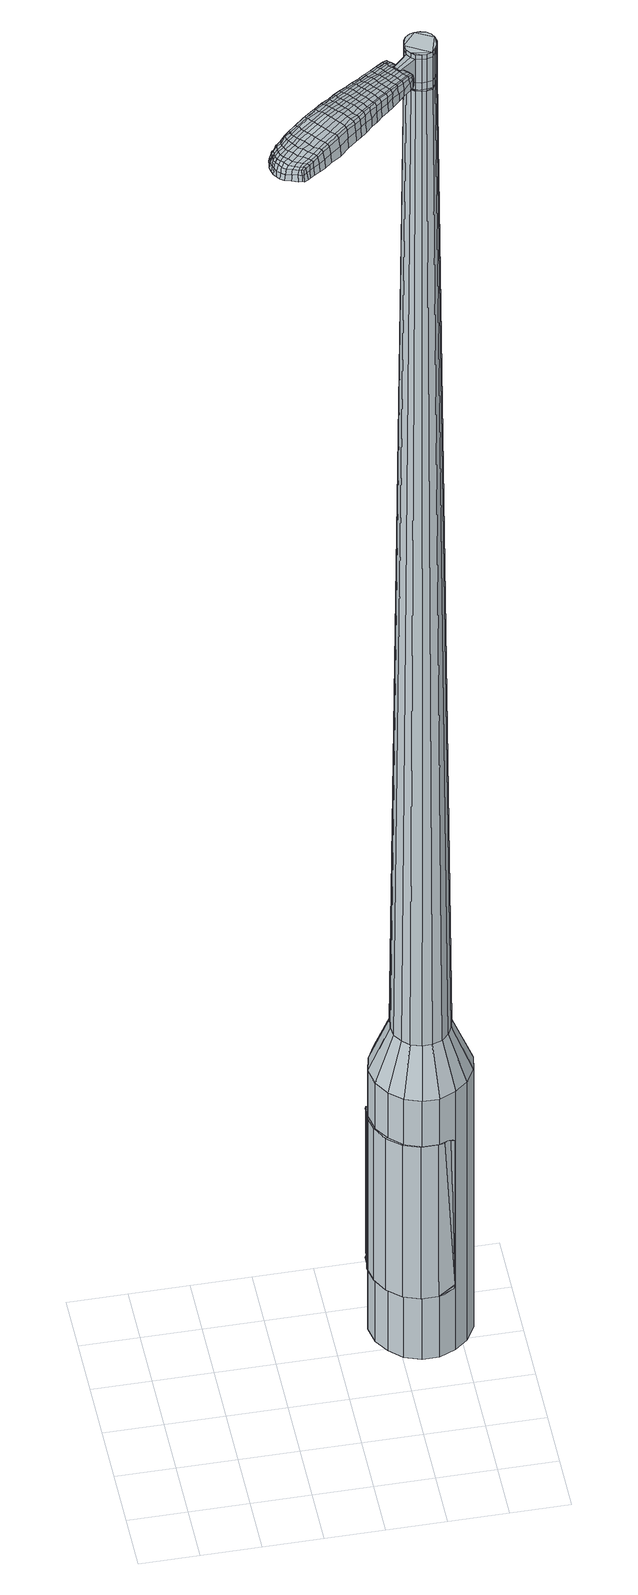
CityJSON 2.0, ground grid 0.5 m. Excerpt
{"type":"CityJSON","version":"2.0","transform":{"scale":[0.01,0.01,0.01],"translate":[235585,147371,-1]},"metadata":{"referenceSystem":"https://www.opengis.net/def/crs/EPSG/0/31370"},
"CityObjects":{
"object1":{"type":"GenericCityObject","attributes":{"cluster":735,"mean_distance_to_centroid":0.165,"new_centroid_x":235587.22,"new_centroid_y":147372.77,"mean_distance_to_camera":10.5,"H1":9.96,"H2":9.81,"Z_final":110.17,"cluster2":-1,"proj_x":235586.14,"proj_y":147371.51,"id_line":52573,"bearing_l":310.34,"distance":1.66,"orientation":"right","G_obj":220.34},"geometry":[{"type":"MultiSurface","lod":"2","boundaries":[[[0,1,2,3]],[[1,4,5,2]],[[4,6,7,5]],[[6,8,9,7]],[[8,10,11,9]],[[10,12,13,11]],[[12,14,15,13]],[[14,16,17,15]],[[16,18,19,17]],[[18,20,21,19]],[[20,22,23,21]],[[22,24,25,23]],[[24,26,27,25]],[[26,28,29,27]],[[28,30,31,29]],[[30,32,33,31]],[[32,34,35,33]],[[34,0,3,35]],[[36,37,38,39]],[[38,40,41,42]],[[41,43,42]],[[42,44,45,46]],[[45,47,46]],[[46,48,49,50]],[[49,51,50]],[[42,46,50,38]],[[50,52,39,38]],[[53,36,39]],[[2,5,7,35]],[[7,9,11,15]],[[11,13,15]],[[15,17,19,23]],[[19,21,23]],[[23,25,27,31]],[[27,29,31]],[[15,23,31,7]],[[31,33,35,7]],[[3,2,35]],[[1,0,54,55]],[[0,34,56,54]],[[34,32,57,56]],[[32,30,58,57]],[[30,28,59,58]],[[28,26,60,59]],[[26,24,61,60]],[[24,22,62,61]],[[22,20,63,62]],[[20,18,64,63]],[[18,16,65,64]],[[16,14,66,65]],[[14,12,67,66]],[[12,10,68,67]],[[10,8,69,68]],[[8,6,70,69]],[[6,4,71,70]],[[4,1,55,71]],[[55,54,72,73]],[[54,56,74,72]],[[56,57,75,74]],[[57,58,76,75]],[[58,59,77,76]],[[59,60,78,77]],[[60,61,79,78]],[[61,62,80,79]],[[62,63,81,80]],[[63,64,82,81]],[[64,65,83,82]],[[65,66,84,83]],[[66,67,85,84]],[[67,68,86,85]],[[68,69,87,86]],[[69,70,88,87]],[[70,71,89,88]],[[71,55,73,89]],[[90,91,92,93]],[[94,95,91,90]],[[75,96,95,94]],[[76,97,96,75]],[[98,99,97,76]],[[78,100,99,98]],[[79,101,100,78]],[[80,102,101,79]],[[81,103,102,80]],[[104,105,103,81]],[[106,107,105,104]],[[84,108,107,106]],[[85,109,108,84]],[[110,111,109,85]],[[112,113,111,110]],[[114,115,113,112]],[[116,117,115,114]],[[93,92,117,116]],[[118,119,120,121]],[[122,118,121,123]],[[124,122,123,125]],[[126,124,125,127]],[[128,126,127,129]],[[130,128,129,131]],[[132,130,131,133]],[[134,132,133,135]],[[136,134,135,137]],[[138,136,137,139]],[[140,138,139,141]],[[142,140,141,143]],[[144,142,143,145]],[[146,144,145,147]],[[148,146,147,149]],[[150,148,149,151]],[[73,72,90,93]],[[72,74,94,90]],[[74,75,94]],[[77,98,76]],[[77,78,98]],[[82,104,81]],[[82,83,106,104]],[[83,84,106]],[[86,110,85]],[[86,87,112,110]],[[87,88,114,112]],[[88,89,116,114]],[[89,73,93,116]],[[152,153,92,91]],[[153,154,117,92]],[[154,155,115,117]],[[155,156,113,115]],[[156,157,111,113]],[[157,109,111]],[[158,107,108]],[[158,159,105,107]],[[159,103,105]],[[160,99,100]],[[160,97,99]],[[161,95,96]],[[161,152,91,95]],[[39,52,150,162]],[[153,152,163,151]],[[53,39,162,119]],[[152,161,120,163]],[[36,53,119,118]],[[161,96,121,120]],[[37,36,118,122]],[[96,97,123,121]],[[38,37,122,124]],[[97,160,125,123]],[[40,38,124,126]],[[160,100,127,125]],[[41,40,126,128]],[[100,101,129,127]],[[43,41,128,130]],[[101,102,131,129]],[[42,43,130,132]],[[102,103,133,131]],[[44,42,132,134]],[[103,159,135,133]],[[45,44,134,136]],[[159,158,137,135]],[[47,45,136,138]],[[158,108,139,137]],[[46,47,138,140]],[[108,109,141,139]],[[48,46,140,142]],[[109,157,143,141]],[[49,48,142,144]],[[157,156,145,143]],[[51,49,144,146]],[[156,155,147,145]],[[50,51,146,148]],[[155,154,149,147]],[[52,50,148,150]],[[154,153,151,149]],[[150,151,164,165]],[[151,163,166,164]],[[163,120,167,166]],[[120,119,168,167]],[[119,162,169,168]],[[162,150,165,169]],[[170,171,172,173]],[[174,170,173,175]],[[170,174,176,177]],[[171,170,177,178]],[[179,180,181,182]],[[183,179,182,184]],[[179,183,185,186]],[[180,179,186,187]],[[188,189,190,191]],[[192,188,191,193]],[[188,192,194,195]],[[189,188,195,196]],[[197,198,199,200]],[[201,197,200,202]],[[197,201,203,204]],[[198,197,204,205]],[[206,207,208,209]],[[210,206,209,211]],[[206,210,212,213]],[[207,206,213,214]],[[215,216,217,218]],[[219,215,218,220]],[[215,219,221,222]],[[216,215,222,223]],[[224,225,226,227]],[[216,224,227,217]],[[224,216,223,228]],[[225,224,228,229]],[[230,231,232,233]],[[225,230,233,226]],[[230,225,229,234]],[[231,230,234,235]],[[236,174,175,237]],[[231,236,237,232]],[[236,231,235,238]],[[174,236,238,176]],[[239,240,241,242]],[[243,239,242,244]],[[239,243,245,246]],[[240,239,246,247]],[[248,249,250,251]],[[240,248,251,241]],[[248,240,247,252]],[[249,248,252,253]],[[254,255,256,257]],[[249,254,257,250]],[[254,249,253,258]],[[255,254,258,259]],[[260,261,262,263]],[[255,260,263,256]],[[260,255,259,264]],[[261,260,264,265]],[[266,171,178,267]],[[261,266,267,262]],[[266,261,265,268]],[[171,266,268,172]],[[269,270,271,272]],[[273,269,272,274]],[[269,273,275,276]],[[270,269,276,277]],[[278,279,280,281]],[[270,278,281,271]],[[278,270,277,282]],[[279,278,282,283]],[[284,285,286,287]],[[279,284,287,280]],[[284,279,283,288]],[[285,284,288,289]],[[290,183,184,291]],[[285,290,291,286]],[[290,285,289,292]],[[183,290,292,185]],[[293,294,295,296]],[[297,293,296,298]],[[293,297,299,300]],[[294,293,300,301]],[[302,303,304,305]],[[294,302,305,295]],[[302,294,301,306]],[[303,302,306,307]],[[308,309,310,311]],[[303,308,311,304]],[[308,303,307,312]],[[309,308,312,313]],[[314,315,316,317]],[[309,314,317,310]],[[314,309,313,318]],[[315,314,318,319]],[[320,180,187,321]],[[315,320,321,316]],[[320,315,319,322]],[[180,320,322,181]],[[323,209,208,324]],[[325,323,324,326]],[[323,325,327,328]],[[209,323,328,211]],[[329,325,326,330]],[[331,329,330,332]],[[329,331,333,334]],[[325,329,334,327]],[[335,331,332,336]],[[337,335,336,338]],[[335,337,339,340]],[[331,335,340,333]],[[341,337,338,342]],[[343,341,342,344]],[[341,343,345,346]],[[337,341,346,339]],[[347,343,344,348]],[[198,347,348,199]],[[347,198,205,349]],[[343,347,349,345]],[[350,351,196,195]],[[352,350,195,194]],[[350,352,353,354]],[[351,350,354,355]],[[356,357,355,354]],[[358,356,354,353]],[[356,358,359,360]],[[357,356,360,361]],[[362,363,361,360]],[[364,362,360,359]],[[362,364,365,366]],[[363,362,366,367]],[[368,369,367,366]],[[370,368,366,365]],[[368,370,203,201]],[[369,368,201,202]],[[371,372,373,374]],[[273,371,374,275]],[[371,273,274,375]],[[372,371,375,376]],[[377,192,193,378]],[[372,377,378,373]],[[377,372,376,379]],[[192,377,379,194]],[[380,381,382,383]],[[219,380,383,221]],[[380,219,220,384]],[[381,380,384,385]],[[386,387,388,389]],[[381,386,389,382]],[[386,381,385,390]],[[387,386,390,391]],[[392,189,196,393]],[[387,392,393,388]],[[392,387,391,394]],[[189,392,394,190]],[[395,396,397,398]],[[177,395,398,178]],[[395,177,176,399]],[[396,395,399,400]],[[401,402,403,404]],[[396,401,404,397]],[[401,396,400,405]],[[402,401,405,406]],[[407,200,199,408]],[[402,407,408,403]],[[407,402,406,409]],[[200,407,409,202]],[[410,411,412,413]],[[182,410,413,184]],[[410,182,181,414]],[[411,410,414,415]],[[416,204,203,417]],[[411,416,417,412]],[[416,411,415,418]],[[204,416,418,205]],[[419,420,421,422]],[[297,419,422,299]],[[419,297,298,423]],[[420,419,423,424]],[[425,210,211,426]],[[420,425,426,421]],[[425,420,424,427]],[[210,425,427,212]],[[428,429,430,431]],[[243,428,431,245]],[[428,243,244,432]],[[429,428,432,433]],[[434,435,436,437]],[[429,434,437,430]],[[434,429,433,438]],[[435,434,438,439]],[[440,207,214,441]],[[435,440,441,436]],[[440,435,439,442]],[[207,440,442,208]],[[443,444,433,432]],[[242,443,432,244]],[[443,242,241,445]],[[444,443,445,446]],[[447,448,439,438]],[[444,447,438,433]],[[447,444,446,449]],[[448,447,449,450]],[[451,324,208,442]],[[448,451,442,439]],[[451,448,450,452]],[[324,451,452,326]],[[453,454,455,456]],[[300,453,456,301]],[[453,300,299,422]],[[454,453,422,421]],[[457,328,327,458]],[[454,457,458,455]],[[457,454,421,426]],[[328,457,426,211]],[[459,460,446,445]],[[251,459,445,241]],[[459,251,250,461]],[[460,459,461,462]],[[463,464,450,449]],[[460,463,449,446]],[[463,460,462,465]],[[464,463,465,466]],[[467,330,326,452]],[[464,467,452,450]],[[467,464,466,468]],[[330,467,468,332]],[[469,470,471,472]],[[306,469,472,307]],[[469,306,301,456]],[[470,469,456,455]],[[473,334,333,474]],[[470,473,474,471]],[[473,470,455,458]],[[334,473,458,327]],[[475,476,462,461]],[[257,475,461,250]],[[475,257,256,477]],[[476,475,477,478]],[[479,480,466,465]],[[476,479,465,462]],[[479,476,478,481]],[[480,479,481,482]],[[483,336,332,468]],[[480,483,468,466]],[[483,480,482,484]],[[336,483,484,338]],[[485,486,487,488]],[[312,485,488,313]],[[485,312,307,472]],[[486,485,472,471]],[[489,340,339,490]],[[486,489,490,487]],[[489,486,471,474]],[[340,489,474,333]],[[491,492,478,477]],[[263,491,477,256]],[[491,263,262,493]],[[492,491,493,494]],[[495,496,482,481]],[[492,495,481,478]],[[495,492,494,497]],[[496,495,497,498]],[[499,342,338,484]],[[496,499,484,482]],[[499,496,498,500]],[[342,499,500,344]],[[501,502,503,504]],[[318,501,504,319]],[[501,318,313,488]],[[502,501,488,487]],[[505,346,345,506]],[[502,505,506,503]],[[505,502,487,490]],[[346,505,490,339]],[[507,508,494,493]],[[267,507,493,262]],[[507,267,178,398]],[[508,507,398,397]],[[509,510,498,497]],[[508,509,497,494]],[[509,508,397,404]],[[510,509,404,403]],[[511,348,344,500]],[[510,511,500,498]],[[511,510,403,408]],[[348,511,408,199]],[[512,513,415,414]],[[322,512,414,181]],[[512,322,319,504]],[[513,512,504,503]],[[514,349,205,418]],[[513,514,418,415]],[[514,513,503,506]],[[349,514,506,345]],[[515,516,376,375]],[[272,515,375,274]],[[515,272,271,517]],[[516,515,517,518]],[[519,352,194,379]],[[516,519,379,376]],[[519,516,518,520]],[[352,519,520,353]],[[521,522,523,524]],[[222,521,524,223]],[[521,222,221,383]],[[522,521,383,382]],[[525,526,527,528]],[[522,525,528,523]],[[525,522,382,389]],[[526,525,389,388]],[[529,351,355,530]],[[526,529,530,527]],[[529,526,388,393]],[[351,529,393,196]],[[531,532,518,517]],[[281,531,517,271]],[[531,281,280,533]],[[532,531,533,534]],[[535,358,353,520]],[[532,535,520,518]],[[535,532,534,536]],[[358,535,536,359]],[[537,538,539,540]],[[228,537,540,229]],[[537,228,223,524]],[[538,537,524,523]],[[541,542,543,544]],[[538,541,544,539]],[[541,538,523,528]],[[542,541,528,527]],[[545,357,361,546]],[[542,545,546,543]],[[545,542,527,530]],[[357,545,530,355]],[[547,548,534,533]],[[287,547,533,280]],[[547,287,286,549]],[[548,547,549,550]],[[551,364,359,536]],[[548,551,536,534]],[[551,548,550,552]],[[364,551,552,365]],[[553,554,555,556]],[[234,553,556,235]],[[553,234,229,540]],[[554,553,540,539]],[[557,558,559,560]],[[554,557,560,555]],[[557,554,539,544]],[[558,557,544,543]],[[561,363,367,562]],[[558,561,562,559]],[[561,558,543,546]],[[363,561,546,361]],[[563,564,550,549]],[[291,563,549,286]],[[563,291,184,413]],[[564,563,413,412]],[[565,370,365,552]],[[564,565,552,550]],[[565,564,412,417]],[[370,565,417,203]],[[566,567,400,399]],[[238,566,399,176]],[[566,238,235,556]],[[567,566,556,555]],[[568,569,406,405]],[[567,568,405,400]],[[568,567,555,560]],[[569,568,560,559]],[[570,369,202,409]],[[569,570,409,406]],[[570,569,559,562]],[[369,570,562,367]],[[571,572,573,574]],[[574,573,575,576]],[[577,575,573,578]],[[578,573,572,579]],[[580,581,582,583]],[[583,582,584,585]],[[586,584,582,587]],[[587,582,581,588]],[[589,590,591,592]],[[592,591,593,594]],[[595,593,591,596]],[[596,591,590,597]],[[598,599,600,601]],[[601,600,602,603]],[[604,602,600,605]],[[605,600,599,606]],[[607,608,609,610]],[[610,609,611,612]],[[613,611,609,614]],[[614,609,608,615]],[[616,617,618,619]],[[619,618,620,621]],[[622,620,618,623]],[[623,618,617,624]],[[625,626,627,628]],[[628,627,617,616]],[[624,617,627,629]],[[629,627,626,630]],[[631,632,633,634]],[[634,633,626,625]],[[630,626,633,635]],[[635,633,632,636]],[[576,575,637,638]],[[638,637,632,631]],[[636,632,637,639]],[[639,637,575,577]],[[640,641,642,643]],[[643,642,644,645]],[[646,644,642,647]],[[647,642,641,648]],[[649,650,651,652]],[[652,651,641,640]],[[648,641,651,653]],[[653,651,650,654]],[[655,656,657,658]],[[658,657,650,649]],[[654,650,657,659]],[[659,657,656,660]],[[661,662,663,664]],[[664,663,656,655]],[[660,656,663,665]],[[665,663,662,666]],[[579,572,667,668]],[[668,667,662,661]],[[666,662,667,669]],[[669,667,572,571]],[[670,671,672,673]],[[673,672,674,675]],[[676,674,672,677]],[[677,672,671,678]],[[679,680,681,682]],[[682,681,671,670]],[[678,671,681,683]],[[683,681,680,684]],[[685,686,687,688]],[[688,687,680,679]],[[684,680,687,689]],[[689,687,686,690]],[[585,584,691,692]],[[692,691,686,685]],[[690,686,691,693]],[[693,691,584,586]],[[694,695,696,697]],[[697,696,698,699]],[[700,698,696,701]],[[701,696,695,702]],[[703,704,705,706]],[[706,705,695,694]],[[702,695,705,707]],[[707,705,704,708]],[[709,710,711,712]],[[712,711,704,703]],[[708,704,711,713]],[[713,711,710,714]],[[715,716,717,718]],[[718,717,710,709]],[[714,710,717,719]],[[719,717,716,720]],[[588,581,721,722]],[[722,721,716,715]],[[720,716,721,723]],[[723,721,581,580]],[[607,610,724,725]],[[725,724,726,727]],[[728,726,724,729]],[[729,724,610,612]],[[727,726,730,731]],[[731,730,732,733]],[[734,732,730,735]],[[735,730,726,728]],[[733,732,736,737]],[[737,736,738,739]],[[740,738,736,741]],[[741,736,732,734]],[[739,738,742,743]],[[743,742,744,745]],[[746,744,742,747]],[[747,742,738,740]],[[745,744,748,749]],[[749,748,599,598]],[[606,599,748,750]],[[750,748,744,746]],[[597,751,752,596]],[[596,752,753,595]],[[754,753,752,755]],[[755,752,751,756]],[[756,757,758,755]],[[755,758,759,754]],[[760,759,758,761]],[[761,758,757,762]],[[762,763,764,761]],[[761,764,765,760]],[[766,765,764,767]],[[767,764,763,768]],[[768,769,770,767]],[[767,770,771,766]],[[604,771,770,602]],[[602,770,769,603]],[[772,773,774,775]],[[775,774,674,676]],[[675,674,774,776]],[[776,774,773,777]],[[594,593,778,779]],[[779,778,773,772]],[[777,773,778,780]],[[780,778,593,595]],[[781,782,783,784]],[[784,783,620,622]],[[621,620,783,785]],[[785,783,782,786]],[[787,788,789,790]],[[790,789,782,781]],[[786,782,789,791]],[[791,789,788,792]],[[597,590,793,794]],[[794,793,788,787]],[[792,788,793,795]],[[795,793,590,589]],[[796,797,798,799]],[[799,798,578,579]],[[577,578,798,800]],[[800,798,797,801]],[[802,803,804,805]],[[805,804,797,796]],[[801,797,804,806]],[[806,804,803,807]],[[598,601,808,809]],[[809,808,803,802]],[[807,803,808,810]],[[810,808,601,603]],[[811,812,813,814]],[[814,813,583,585]],[[580,583,813,815]],[[815,813,812,816]],[[604,605,817,818]],[[818,817,812,811]],[[816,812,817,819]],[[819,817,605,606]],[[820,821,698,822]],[[822,698,700]],[[699,698,823]],[[823,698,821,824]],[[612,611,825,826]],[[826,825,821,820]],[[824,821,825,827]],[[827,825,611,613]],[[828,829,644,646]],[[645,644,829,830]],[[831,832,833,834]],[[834,833,829,828]],[[830,829,833,835]],[[835,833,832,836]],[[615,608,837,838]],[[838,837,832,831]],[[836,832,837,839]],[[839,837,608,607]],[[840,841,830]],[[830,841,643,645]],[[640,643,841,842]],[[842,841,840,843]],[[836,844,845,835]],[[835,845,840,830]],[[843,840,845,846]],[[846,845,844,847]],[[607,725,848,839]],[[839,848,844,836]],[[847,844,848,849]],[[849,848,725,727]],[[850,851,852,853]],[[853,852,701,702]],[[700,701,852,822]],[[822,852,851,820]],[[728,729,854,855]],[[855,854,851,850]],[[820,851,854,826]],[[826,854,729,612]],[[843,856,842]],[[842,856,652,640]],[[649,652,856,857]],[[857,856,858]],[[847,859,860,846]],[[846,860,856,843]],[[858,856,860,861]],[[861,860,859,862]],[[727,731,863,849]],[[849,863,859,847]],[[862,859,863,864]],[[864,863,731,733]],[[865,866,867,868]],[[868,867,707,708]],[[702,707,867,853]],[[853,867,866,850]],[[734,735,869,870]],[[870,869,866,865]],[[850,866,869,855]],[[855,869,735,728]],[[858,871,872,857]],[[857,872,658,649]],[[655,658,872,873]],[[873,872,871,874]],[[862,875,876,861]],[[861,876,871,858]],[[874,871,876,877]],[[877,876,875,878]],[[733,737,879,864]],[[864,879,875,862]],[[878,875,879,880]],[[880,879,737,739]],[[881,882,883,884]],[[884,883,713,714]],[[708,713,883,868]],[[868,883,882,865]],[[740,741,885,886]],[[886,885,882,881]],[[865,882,885,870]],[[870,885,741,734]],[[874,887,888,873]],[[873,888,664,655]],[[661,664,888,889]],[[889,888,887,890]],[[878,891,892,877]],[[877,892,887,874]],[[890,887,892,893]],[[893,892,891,894]],[[739,743,895,880]],[[880,895,891,878]],[[894,891,895,896]],[[896,895,743,745]],[[897,898,899,900]],[[900,899,719,720]],[[714,719,899,884]],[[884,899,898,881]],[[746,747,901,902]],[[902,901,898,897]],[[881,898,901,886]],[[886,901,747,740]],[[890,903,904,889]],[[889,904,668,661]],[[579,668,904,799]],[[799,904,903,796]],[[894,905,906,893]],[[893,906,903,890]],[[796,903,906,805]],[[805,906,905,802]],[[745,749,907,896]],[[896,907,905,894]],[[802,905,907,809]],[[809,907,749,598]],[[816,908,909,815]],[[815,909,723,580]],[[720,723,909,900]],[[900,909,908,897]],[[606,750,910,819]],[[819,910,908,816]],[[897,908,910,902]],[[902,910,750,746]],[[777,911,912,776]],[[776,912,673,675]],[[670,673,912,913]],[[913,912,911,914]],[[595,753,915,780]],[[780,915,911,777]],[[914,911,915,916]],[[916,915,753,754]],[[917,918,919,920]],[[920,919,623,624]],[[622,623,919,784]],[[784,919,918,781]],[[921,922,923,924]],[[924,923,918,917]],[[781,918,923,790]],[[790,923,922,787]],[[756,751,925,926]],[[926,925,922,921]],[[787,922,925,794]],[[794,925,751,597]],[[914,927,928,913]],[[913,928,682,670]],[[679,682,928,929]],[[929,928,927,930]],[[754,759,931,916]],[[916,931,927,914]],[[930,927,931,932]],[[932,931,759,760]],[[933,934,935,936]],[[936,935,629,630]],[[624,629,935,920]],[[920,935,934,917]],[[937,938,939,940]],[[940,939,934,933]],[[917,934,939,924]],[[924,939,938,921]],[[762,757,941,942]],[[942,941,938,937]],[[921,938,941,926]],[[926,941,757,756]],[[930,943,944,929]],[[929,944,688,679]],[[685,688,944,945]],[[945,944,943,946]],[[760,765,947,932]],[[932,947,943,930]],[[946,943,947,948]],[[948,947,765,766]],[[949,950,951,952]],[[952,951,635,636]],[[630,635,951,936]],[[936,951,950,933]],[[953,954,955,956]],[[956,955,950,949]],[[933,950,955,940]],[[940,955,954,937]],[[768,763,957,958]],[[958,957,954,953]],[[937,954,957,942]],[[942,957,763,762]],[[946,959,960,945]],[[945,960,692,685]],[[585,692,960,814]],[[814,960,959,811]],[[766,771,961,948]],[[948,961,959,946]],[[811,959,961,818]],[[818,961,771,604]],[[801,962,963,800]],[[800,963,639,577]],[[636,639,963,952]],[[952,963,962,949]],[[807,964,965,806]],[[806,965,962,801]],[[949,962,965,956]],[[956,965,964,953]],[[603,769,966,810]],[[810,966,964,807]],[[953,964,966,958]],[[958,966,769,768]],[[571,574,173,172]],[[574,576,175,173]],[[586,587,186,185]],[[587,588,187,186]],[[589,592,191,190]],[[592,594,193,191]],[[613,614,213,212]],[[614,615,214,213]],[[616,619,218,217]],[[619,621,220,218]],[[625,628,227,226]],[[628,616,217,227]],[[631,634,233,232]],[[634,625,226,233]],[[576,638,237,175]],[[638,631,232,237]],[[646,647,246,245]],[[647,648,247,246]],[[648,653,252,247]],[[653,654,253,252]],[[654,659,258,253]],[[659,660,259,258]],[[660,665,264,259]],[[665,666,265,264]],[[666,669,268,265]],[[669,571,172,268]],[[676,677,276,275]],[[677,678,277,276]],[[678,683,282,277]],[[683,684,283,282]],[[684,689,288,283]],[[689,690,289,288]],[[690,693,292,289]],[[693,586,185,292]],[[694,697,296,295]],[[697,699,298,296]],[[703,706,305,304]],[[706,694,295,305]],[[709,712,311,310]],[[712,703,304,311]],[[715,718,317,316]],[[718,709,310,317]],[[588,722,321,187]],[[722,715,316,321]],[[772,775,374,373]],[[775,676,275,374]],[[594,779,378,193]],[[779,772,373,378]],[[621,785,384,220]],[[785,786,385,384]],[[786,791,390,385]],[[791,792,391,390]],[[792,795,394,391]],[[795,589,190,394]],[[699,823,423,298]],[[823,824,424,423]],[[824,827,427,424]],[[827,613,212,427]],[[828,431,430]],[[828,646,245,431]],[[831,834,437,436]],[[834,828,430,437]],[[615,838,441,214]],[[838,831,436,441]],[[967,968,969,970]],[[971,972,970,969]],[[973,974,975,976]],[[977,978,979,980]],[[968,981,982,969]],[[983,971,969,982]],[[984,973,976,985]],[[986,987,978,977]],[[981,988,989,982]],[[989,990,983,982]],[[991,984,985,992]],[[993,987,986,994]],[[988,995,996,989]],[[996,997,990,989]],[[998,991,992,999]],[[1000,993,994,1001]],[[1002,1003,1004,1005]],[[1006,1007,1003,1002]],[[1006,1008,1009,1007]],[[1008,1010,1011,1009]],[[1012,1013,1014,1015]],[[1016,1017,1013,1012]],[[1018,1019,1017,1016]],[[1020,1019,1018]],[[1015,1004,1003,1012]],[[1012,1003,1007,1016]],[[1007,1009,1018,1016]],[[1009,1011,1020,1018]],[[976,975,972,971]],[[985,976,971,983]],[[990,992,985,983]],[[997,999,992,990]],[[977,980,974,973]],[[986,977,973,984]],[[994,986,984,991]],[[1001,994,991,998]],[[978,1002,1005,979]],[[987,1006,1002,978]],[[1008,1006,987,993]],[[1010,1008,993,1000]],[[1021,1022,1023,1024]],[[1023,1025,1026,1027]],[[1023,1027,1028,1029]],[[1023,1029,1024]],[[1030,1021,1024,1031]],[[1032,1031,1024,1033]],[[1034,1033,1024]],[[1035,1023,1022,1036]],[[1037,1035,1036,1038]],[[1039,1037,1038,1040]],[[1041,1039,1040,1042]],[[1043,1041,1042,1044]],[[1044,1045,1046,1047]],[[1044,1047,1048,1049]],[[1044,1049,1050,1051]],[[1050,1052,1053,1054]],[[1050,1054,1055,1056]],[[1050,1056,1051]],[[1044,1051,1043]],[[1057,1058,1022,1021]],[[1059,1060,1025,1023]],[[1061,1062,1034,1024]],[[1058,1063,1036,1022]],[[1064,1059,1023,1035]],[[1063,1065,1038,1036]],[[1066,1064,1035,1037]],[[1065,1067,1040,1038]],[[1068,1066,1037,1039]],[[1067,1069,1042,1040]],[[1070,1068,1039,1041]],[[1069,1071,1044,1042]],[[1072,1070,1041,1043]],[[1071,1073,1045,1044]],[[1074,1075,1052,1050]],[[1076,1072,1043,1051]],[[1046,1045,1073,1077]],[[1047,1046,1077,1078]],[[1048,1047,1078,1079]],[[1049,1048,1079,1080]],[[1050,1049,1080,1074]],[[1081,1057,1021,1030]],[[1082,1081,1030,1031]],[[1083,1082,1031,1032]],[[1084,1083,1032,1033]],[[1062,1084,1033,1034]],[[1026,1025,1060,1085]],[[1053,1052,1075,1086]],[[1027,1026,1085,1087]],[[1028,1027,1087,1088]],[[1029,1028,1088,1089]],[[1024,1029,1089,1061]],[[1054,1053,1086,1090]],[[1055,1054,1090,1091]],[[1056,1055,1091,1092]],[[1051,1056,1092,1076]]]}]}
},
"vertices":[
[190,148,384],[182,160,384],[182,160,96],[190,148,96],[179,175,384],[179,175,96],[182,189,384],[182,189,96],[189,202,384],[189,202,96],[200,212,384],[200,212,96],[214,217,384],[214,217,96],[229,217,384],[229,217,96],[243,212,384],[243,212,96],[254,202,384],[254,202,96],[261,190,384],[261,190,96],[264,175,384],[264,175,96],[262,161,384],[262,161,96],[254,148,384],[254,148,96],[243,139,384],[243,139,96],[229,133,384],[229,133,96],[215,133,384],[215,133,96],[201,138,384],[201,138,96],[220,162,1524],[224,162,1524],[229,163,1524],[212,166,1524],[232,167,1524],[234,171,1524],[234,180,1524],[235,175,1524],[232,184,1524],[228,187,1524],[219,188,1524],[224,188,1524],[215,187,1524],[211,184,1524],[208,175,1524],[209,180,1524],[209,170,1524],[215,163,1524],[203,159,429],[198,166,429],[209,153,429],[218,150,429],[226,150,429],[235,153,429],[241,159,429],[245,167,429],[247,175,429],[245,184,429],[241,191,429],[234,197,429],[226,200,429],[217,200,429],[209,197,429],[202,191,429],[198,184,429],[197,175,429],[212,166,1483],[209,170,1483],[215,163,1483],[220,162,1483],[224,162,1483],[229,163,1483],[232,167,1483],[234,171,1483],[235,175,1483],[234,180,1483],[232,184,1483],[228,187,1483],[224,188,1483],[219,188,1483],[215,187,1483],[211,184,1483],[209,180,1483],[208,175,1483],[212,167,1483],[212,167,1485],[210,171,1485],[210,171,1483],[215,164,1483],[215,164,1485],[220,162,1485],[224,162,1485],[228,164,1483],[228,164,1485],[232,167,1485],[234,171,1485],[235,175,1485],[234,180,1485],[232,183,1483],[232,183,1485],[228,186,1483],[228,186,1485],[224,188,1485],[219,188,1485],[215,186,1483],[215,186,1485],[212,183,1483],[212,183,1485],[210,179,1483],[210,179,1485],[209,175,1483],[209,175,1485],[220,162,1519],[215,163,1519],[215,163,1493],[220,162,1493],[224,162,1519],[224,162,1493],[229,163,1519],[229,163,1493],[232,167,1519],[232,167,1493],[234,171,1519],[234,171,1493],[235,175,1519],[235,175,1493],[234,180,1519],[234,180,1493],[232,184,1519],[232,184,1493],[228,187,1519],[228,187,1493],[224,188,1519],[224,188,1493],[219,188,1519],[219,188,1493],[215,187,1519],[215,187,1493],[211,184,1519],[211,184,1493],[209,180,1519],[209,180,1493],[208,175,1519],[208,175,1493],[209,170,1519],[209,170,1493],[212,166,1485],[209,170,1485],[208,175,1485],[209,180,1485],[211,184,1485],[215,187,1485],[228,187,1485],[232,184,1485],[229,163,1485],[215,163,1485],[212,166,1519],[212,166,1493],[195,157,1513],[195,157,1518],[197,154,1513],[199,152,1513],[199,152,1518],[197,154,1518],[128,121,1519],[134,126,1518],[132,126,1509],[126,122,1510],[121,116,1519],[119,116,1510],[123,115,1526],[130,121,1525],[136,125,1525],[153,92,1519],[158,97,1518],[158,98,1525],[153,94,1525],[146,86,1519],[146,88,1526],[146,84,1510],[153,90,1510],[158,95,1509],[86,58,1519],[83,60,1519],[83,60,1513],[85,57,1513],[89,55,1519],[88,55,1513],[90,56,1524],[87,59,1524],[85,62,1524],[142,106,1530],[148,110,1529],[146,113,1529],[140,108,1530],[135,100,1531],[133,102,1531],[138,97,1530],[145,103,1530],[150,108,1529],[203,158,1512],[202,160,1512],[201,159,1517],[202,157,1517],[205,156,1512],[204,155,1517],[205,155,1506],[203,157,1506],[201,160,1506],[84,82,1519],[86,84,1519],[85,85,1512],[82,82,1512],[82,80,1518],[81,80,1512],[83,80,1522],[85,81,1523],[87,84,1524],[89,88,1519],[93,92,1519],[92,92,1512],[88,88,1512],[91,87,1524],[95,91,1525],[98,96,1519],[104,101,1519],[102,101,1511],[96,96,1511],[99,95,1526],[105,100,1526],[112,108,1519],[110,109,1510],[114,108,1526],[187,166,1513],[181,161,1513],[182,161,1518],[188,165,1517],[192,169,1512],[192,168,1516],[191,169,1506],[186,166,1507],[180,162,1507],[175,157,1514],[169,152,1515],[170,152,1520],[176,156,1519],[173,157,1507],[167,153,1507],[163,148,1515],[157,143,1516],[159,143,1522],[165,147,1521],[161,148,1508],[155,144,1508],[151,139,1517],[145,134,1517],[147,134,1524],[153,138,1523],[149,139,1508],[143,135,1509],[139,130,1518],[141,129,1524],[138,130,1509],[106,54,1519],[109,56,1519],[109,57,1524],[106,55,1523],[104,53,1518],[104,54,1522],[104,51,1512],[107,53,1512],[109,54,1512],[113,59,1519],[118,62,1519],[117,63,1525],[113,60,1524],[113,57,1512],[118,60,1512],[123,66,1519],[129,71,1519],[128,72,1526],[122,67,1526],[123,64,1511],[129,69,1511],[138,78,1519],[137,80,1526],[138,76,1510],[207,143,1513],[201,137,1513],[201,136,1507],[207,141,1507],[210,147,1512],[210,145,1506],[209,147,1516],[206,144,1517],[201,139,1518],[196,132,1514],[190,127,1515],[190,125,1507],[196,131,1507],[195,134,1519],[190,128,1520],[185,122,1515],[179,117,1516],[179,115,1508],[185,120,1508],[185,123,1521],[179,118,1522],[174,112,1517],[169,106,1517],[169,105,1509],[174,110,1508],[174,113,1523],[168,108,1524],[163,101,1518],[163,99,1509],[163,103,1524],[198,154,1519],[197,156,1519],[193,149,1520],[191,151,1520],[195,147,1520],[200,152,1519],[187,144,1522],[185,146,1522],[181,139,1523],[180,141,1523],[183,137,1523],[189,142,1521],[176,134,1524],[174,137,1524],[170,130,1525],[168,132,1525],[172,127,1525],[178,132,1524],[164,125,1526],[163,127,1526],[159,120,1527],[157,122,1527],[161,117,1527],[167,122,1526],[153,115,1528],[151,118,1528],[156,113,1528],[89,61,1527],[87,63,1527],[92,58,1526],[96,61,1527],[93,63,1528],[90,66,1528],[98,68,1529],[95,71,1529],[101,65,1528],[106,70,1530],[103,72,1530],[101,75,1530],[109,77,1531],[106,80,1531],[112,74,1530],[118,80,1531],[116,83,1531],[113,86,1531],[125,91,1531],[123,94,1531],[128,88,1531],[102,52,1518],[99,53,1519],[99,51,1513],[102,51,1513],[102,54,1523],[100,54,1523],[94,54,1519],[94,53,1513],[95,55,1524],[81,78,1518],[81,75,1518],[82,76,1523],[83,78,1523],[80,78,1513],[80,75,1513],[80,71,1519],[81,67,1519],[82,68,1524],[82,72,1523],[79,71,1513],[80,67,1513],[82,64,1519],[83,65,1524],[81,63,1513],[131,120,1528],[132,118,1528],[138,123,1528],[137,124,1527],[124,114,1528],[125,113,1529],[134,116,1529],[136,113,1530],[142,118,1529],[140,120,1528],[127,110,1529],[129,108,1530],[138,111,1530],[144,115,1529],[131,105,1531],[152,95,1528],[150,97,1529],[144,91,1529],[145,89,1528],[157,100,1527],[156,101,1528],[148,100,1529],[141,94,1530],[153,104,1528],[211,149,1512],[210,150,1512],[209,150,1517],[210,148,1517],[211,148,1506],[210,149,1506],[208,153,1512],[207,152,1517],[207,152,1506],[194,169,1512],[195,168,1512],[194,168,1506],[193,169,1506],[193,168,1517],[194,167,1517],[197,166,1512],[198,164,1512],[197,164,1506],[196,166,1506],[196,165,1517],[198,163,1517],[200,162,1512],[199,162,1506],[199,161,1517],[189,165,1519],[190,163,1519],[183,160,1520],[184,159,1520],[192,162,1519],[193,160,1519],[186,157,1520],[188,155,1520],[195,158,1519],[189,153,1520],[206,145,1519],[205,146,1519],[199,141,1520],[200,140,1520],[202,149,1519],[197,144,1520],[177,155,1521],[179,154,1521],[172,151,1522],[173,150,1522],[180,152,1521],[182,150,1521],[174,148,1522],[176,146,1523],[184,148,1522],[178,144,1523],[195,135,1521],[194,136,1521],[188,131,1522],[189,130,1522],[191,139,1521],[186,134,1522],[166,146,1523],[167,145,1523],[160,142,1524],[161,140,1524],[168,143,1523],[170,141,1524],[163,139,1525],[164,136,1525],[172,139,1524],[166,134,1525],[184,125,1523],[183,126,1523],[177,121,1524],[178,120,1524],[180,129,1524],[175,124,1525],[154,137,1525],[155,136,1525],[148,133,1526],[149,131,1526],[157,134,1526],[159,132,1526],[151,129,1527],[153,127,1527],[161,129,1526],[155,125,1527],[173,115,1525],[172,116,1525],[166,111,1526],[168,110,1526],[169,119,1526],[164,114,1527],[142,128,1527],[144,127,1527],[145,125,1527],[147,122,1528],[149,120,1528],[162,105,1527],[161,106,1527],[158,109,1528],[104,55,1525],[101,55,1525],[107,57,1526],[104,58,1526],[97,56,1526],[100,59,1527],[85,79,1525],[84,77,1525],[87,80,1526],[87,82,1525],[84,74,1525],[84,70,1526],[87,73,1527],[87,77,1526],[85,67,1526],[88,70,1527],[111,60,1526],[109,61,1527],[116,64,1527],[114,65,1528],[105,63,1528],[110,67,1529],[91,86,1526],[91,83,1527],[95,88,1528],[95,90,1527],[91,80,1527],[92,77,1528],[97,82,1529],[96,85,1528],[93,74,1528],[99,78,1530],[121,68,1528],[119,69,1529],[127,73,1528],[125,75,1529],[115,71,1529],[122,77,1530],[100,94,1528],[100,92,1528],[107,97,1529],[106,99,1528],[101,89,1529],[102,86,1530],[109,92,1530],[108,95,1530],[104,83,1530],[111,89,1531],[136,81,1529],[135,83,1529],[131,85,1530],[115,107,1528],[116,105,1529],[117,103,1530],[119,100,1530],[121,97,1531],[133,124,1509],[135,124,1518],[129,120,1518],[127,120,1509],[123,114,1519],[121,115,1510],[124,114,1525],[131,119,1525],[137,123,1525],[157,100,1525],[157,98,1518],[152,93,1518],[151,95,1525],[145,87,1519],[145,89,1525],[145,85,1510],[152,91,1509],[157,96,1509],[84,61,1513],[85,62,1519],[87,59,1519],[87,59,1513],[90,57,1519],[90,56,1513],[91,58,1524],[88,60,1524],[86,63,1524],[145,113,1528],[147,110,1528],[142,105,1529],[140,108,1529],[135,100,1529],[133,102,1529],[137,97,1529],[144,103,1529],[150,108,1528],[199,158,1516],[200,159,1512],[202,157,1512],[201,156,1516],[204,154,1512],[203,154,1516],[203,153,1506],[201,156,1506],[199,158,1506],[86,83,1512],[88,83,1519],[86,81,1518],[84,81,1512],[84,79,1518],[83,80,1512],[85,79,1522],[87,80,1523],[89,82,1523],[93,91,1512],[95,90,1519],[91,86,1519],[89,87,1512],[92,86,1524],[96,90,1525],[103,100,1511],[105,100,1519],[99,94,1519],[97,95,1511],[101,94,1525],[106,99,1526],[114,107,1519],[112,107,1510],[115,106,1526],[183,159,1518],[182,160,1513],[188,164,1513],[189,164,1517],[192,167,1512],[192,166,1515],[191,167,1506],[187,164,1506],[181,160,1507],[171,150,1520],[170,151,1514],[176,155,1514],[177,155,1519],[175,155,1507],[168,151,1507],[160,141,1522],[158,142,1516],[164,146,1515],[166,146,1521],[162,146,1508],[156,142,1508],[148,132,1523],[146,133,1517],[152,137,1516],[154,137,1522],[150,138,1508],[145,133,1508],[141,128,1517],[142,128,1524],[139,129,1509],[108,59,1523],[108,58,1519],[106,56,1518],[105,57,1523],[104,55,1518],[104,56,1522],[104,53,1512],[106,54,1512],[108,56,1512],[116,65,1525],[117,64,1519],[112,60,1519],[112,62,1524],[112,59,1512],[117,62,1512],[127,74,1526],[128,72,1519],[121,67,1519],[121,69,1525],[121,65,1511],[128,70,1511],[136,80,1519],[136,81,1526],[136,78,1510],[200,137,1507],[200,139,1513],[205,144,1513],[205,142,1506],[209,148,1512],[209,146,1506],[208,148,1515],[205,145,1517],[199,140,1518],[189,127,1507],[189,128,1514],[194,134,1514],[194,132,1507],[194,135,1519],[189,130,1520],[178,116,1508],[178,118,1516],[183,123,1515],[183,121,1508],[183,125,1521],[178,120,1522],[167,106,1508],[167,108,1517],[173,113,1516],[173,111,1508],[172,115,1522],[167,110,1523],[162,103,1517],[162,101,1509],[162,105,1524],[198,153,1518],[196,155,1518],[192,149,1519],[191,151,1519],[194,146,1519],[199,151,1518],[187,144,1520],[185,146,1520],[181,139,1521],[179,141,1521],[183,137,1521],[188,141,1520],[175,134,1523],[173,136,1523],[170,129,1524],[168,131,1524],[172,127,1524],[177,132,1523],[164,124,1525],[162,127,1525],[158,120,1526],[157,122,1526],[161,117,1526],[166,122,1525],[153,115,1527],[151,117,1527],[155,112,1527],[88,64,1526],[90,62,1526],[93,60,1525],[96,62,1526],[93,64,1526],[91,67,1526],[96,71,1528],[98,68,1528],[101,66,1527],[106,70,1528],[103,73,1529],[101,75,1529],[107,80,1530],[109,77,1530],[112,75,1529],[118,80,1530],[116,83,1530],[113,86,1530],[123,94,1530],[125,91,1530],[128,89,1530],[99,53,1513],[99,55,1518],[102,55,1518],[102,53,1512],[102,56,1523],[100,56,1523],[95,56,1519],[94,55,1513],[96,57,1523],[84,75,1523],[83,75,1518],[83,77,1518],[85,77,1523],[82,78,1512],[82,75,1512],[84,69,1523],[83,68,1519],[83,72,1519],[84,72,1523],[82,72,1513],[82,68,1513],[84,65,1519],[85,66,1524],[83,64,1513],[138,122,1527],[132,117,1527],[132,118,1527],[137,123,1526],[125,113,1527],[126,112,1528],[141,117,1528],[136,113,1528],[134,115,1528],[140,120,1527],[127,110,1528],[129,107,1529],[138,110,1529],[143,115,1528],[131,105,1529],[143,91,1528],[150,97,1527],[151,96,1527],[144,90,1527],[156,101,1526],[155,102,1527],[147,100,1528],[140,94,1528],[152,104,1527],[207,149,1516],[208,149,1512],[208,148,1516],[209,147,1506],[208,148,1506],[206,151,1512],[205,151,1516],[206,150,1506],[192,167,1506],[193,167,1512],[193,166,1516],[196,162,1506],[197,163,1512],[195,165,1512],[194,165,1506],[194,164,1516],[196,162,1516],[198,161,1512],[197,160,1506],[198,160,1516],[190,163,1518],[189,163,1518],[184,159,1519],[184,158,1519],[193,159,1518],[191,161,1518],[186,157,1519],[187,155,1519],[194,157,1518],[189,153,1519],[198,141,1519],[204,146,1518],[204,145,1518],[199,140,1519],[202,148,1518],[196,144,1519],[178,154,1520],[172,150,1521],[172,149,1521],[181,150,1520],[180,152,1520],[174,147,1521],[176,145,1521],[183,148,1520],[177,143,1521],[187,131,1521],[193,136,1520],[194,135,1520],[188,130,1521],[191,139,1520],[185,134,1521],[167,144,1522],[166,145,1522],[160,141,1523],[161,140,1523],[170,140,1522],[168,143,1522],[162,138,1523],[164,136,1524],[172,138,1523],[166,134,1524],[176,121,1523],[182,126,1522],[183,125,1522],[177,120,1523],[180,129,1522],[174,124,1523],[155,135,1524],[154,136,1524],[149,132,1525],[149,131,1525],[158,131,1525],[157,133,1524],[151,129,1525],[153,126,1526],[160,129,1525],[155,124,1526],[166,111,1525],[171,116,1524],[172,115,1524],[167,110,1525],[169,119,1524],[163,114,1525],[144,126,1526],[143,127,1526],[147,122,1527],[145,124,1526],[149,120,1527],[160,106,1526],[161,105,1526],[158,109,1526],[102,57,1524],[104,57,1524],[107,59,1525],[104,59,1525],[97,58,1525],[100,60,1525],[88,79,1525],[86,77,1524],[86,79,1524],[89,81,1525],[88,73,1526],[86,70,1525],[85,74,1524],[88,76,1525],[86,67,1525],[89,70,1526],[109,62,1526],[111,62,1526],[116,66,1526],[114,66,1527],[105,64,1526],[110,68,1527],[96,87,1527],[92,83,1526],[92,85,1526],[96,89,1526],[98,81,1528],[93,77,1527],[92,80,1526],[97,84,1527],[94,74,1527],[99,78,1528],[119,70,1527],[120,69,1527],[127,74,1527],[125,75,1528],[115,72,1528],[122,78,1529],[107,97,1528],[101,92,1527],[101,93,1527],[107,98,1527],[110,91,1529],[103,86,1529],[102,89,1528],[108,94,1528],[105,83,1529],[111,89,1530],[134,83,1528],[135,82,1528],[131,86,1529],[116,104,1528],[116,106,1528],[119,99,1529],[118,102,1529],[121,97,1530],[191,167,1508],[196,162,1508],[170,142,1509],[165,148,1509],[153,129,1510],[148,135,1510],[123,104,1512],[117,111,1512],[130,122,1511],[136,115,1511],[109,92,1513],[99,83,1514],[93,90,1514],[103,99,1513],[200,157,1508],[175,136,1509],[159,122,1510],[129,97,1512],[142,108,1511],[115,85,1513],[105,76,1514],[205,152,1508],[180,130,1509],[164,116,1510],[135,89,1512],[149,101,1511],[110,69,1514],[121,78,1513],[209,147,1508],[186,124,1509],[170,109,1510],[141,82,1512],[155,94,1511],[116,63,1514],[127,71,1513],[89,74,1514],[86,70,1514],[82,75,1514],[84,80,1514],[95,67,1514],[91,64,1514],[100,61,1514],[95,59,1514],[105,55,1514],[100,54,1514],[84,65,1515],[84,60,1515],[84,61,1515],[82,68,1515],[87,61,1515],[85,59,1515],[90,58,1515],[86,58,1515],[93,55,1515],[233,133,334],[228,132,334],[228,132,165],[242,137,171],[233,133,165],[236,135,165],[239,136,166],[241,136,167],[242,137,169],[236,135,334],[239,136,333],[241,136,332],[242,137,331],[242,137,328],[214,132,165],[214,132,334],[200,137,165],[200,137,334],[188,147,165],[188,147,334],[181,160,165],[181,160,334],[178,174,165],[178,174,334],[179,179,334],[179,182,334],[179,185,333],[180,187,332],[180,189,331],[180,189,328],[179,179,165],[180,189,171],[180,189,169],[180,187,167],[179,185,166],[179,182,165],[232,136,334],[228,135,334],[228,135,165],[232,136,165],[241,139,171],[241,139,328],[214,135,334],[214,135,165],[201,140,334],[201,140,165],[191,149,334],[191,149,165],[183,161,334],[183,161,165],[181,174,334],[181,174,165],[181,178,334],[183,188,328],[183,188,171],[181,178,165],[182,182,334],[182,185,333],[183,187,332],[183,188,331],[235,137,334],[238,138,333],[240,139,332],[241,139,331],[235,137,165],[183,188,169],[238,138,166],[240,139,167],[241,139,169],[183,187,167],[182,185,166],[182,182,165]
]}
